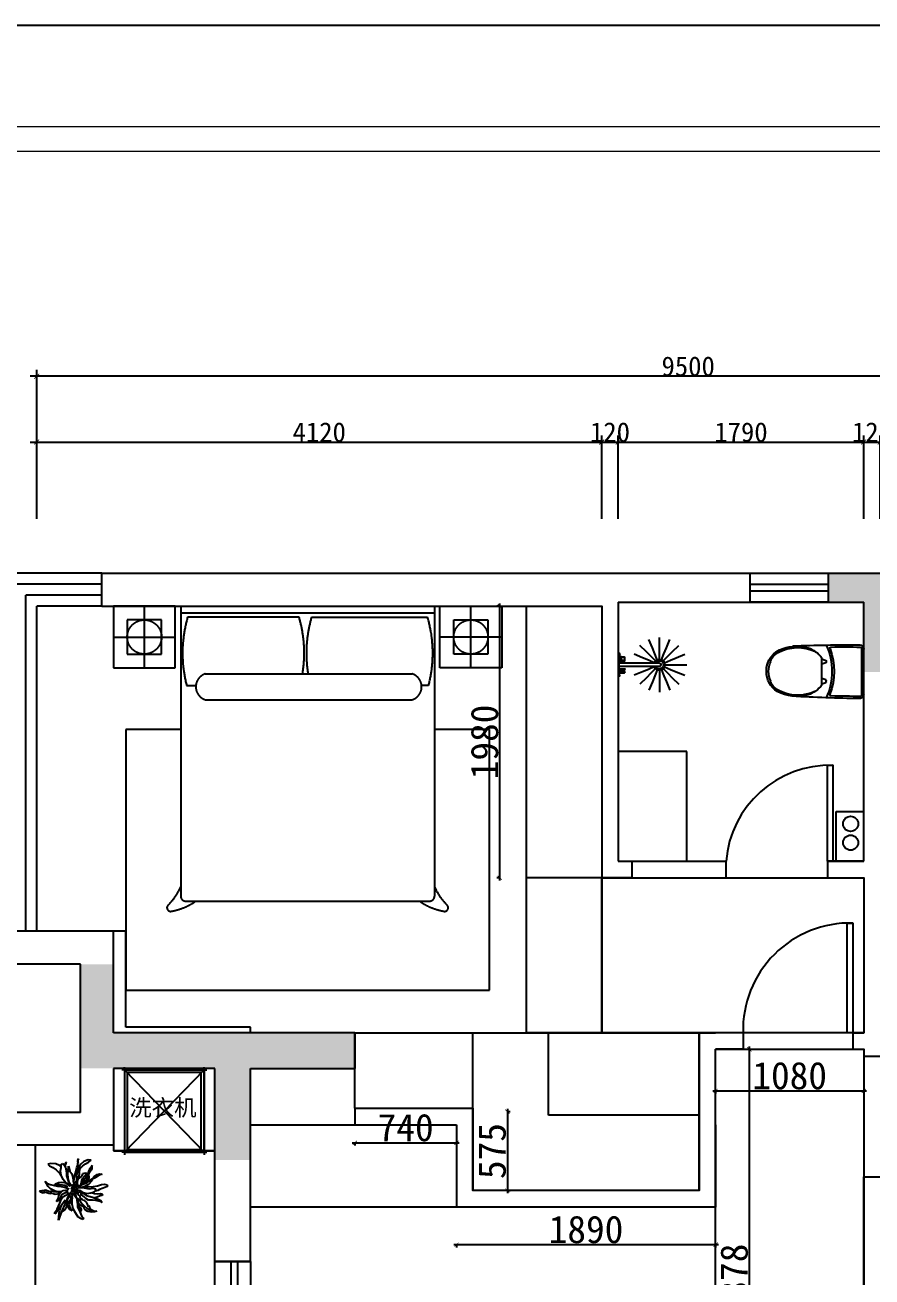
# Model space of a CAD drawing. Header units: inches. Extents: x 1174834 to 1369688, y -175882 to -108740.
# Drawn here: x 1215804 to 1221979, y -117865 to -108740 of the extents above; entities that cross this region are included whole.
import ezdxf

# ---------------------------------------------------------------- set-up
doc = ezdxf.new("R2010")
doc.units = ezdxf.units.IN
doc.header["$LTSCALE"] = 500
doc.header["$MEASUREMENT"] = 0
doc.linetypes.add('ACAD_ISO03W100', pattern=[30, 12, -18])
doc.linetypes.add('DASH', pattern=[0.35, 0.25, -0.1])
for name, color, linetype in [('0--家具', 2, 'Continuous'), ('0--家具细线', 14, 'Continuous'), ('0-原始窗户', 2, 'Continuous'), ('8', 8, 'Continuous'), ('A-01-原始墙体', 7, 'Continuous'), ('SH-尺寸标注', 32, 'Continuous'), ('WALL', 255, 'Continuous'), ('填充', 251, 'Continuous'), ('家具', 2, 'Continuous'), ('特细线', 251, 'Continuous')]:
    doc.layers.add(name, color=color, linetype=linetype)
doc.layers.add('填充线', color=143, linetype='Continuous', lineweight=9)
doc.dimstyles.new('D_20_2.35', dxfattribs={"dimtxt": 142.857143, "dimasz": 35.714286, "dimexe": 47.619048, "dimexo": 0, "dimgap": 0, "dimtad": 1, "dimdec": 0, "dimzin": 1, "dimdsep": 46, "dimtxsty": 'Standard', "dimblk": 'ARCHTICK', "dimcen": 0.09, "dimdle": 47.619048, "dimclrd": 252, "dimclre": 252, "dimclrt": 134, "dimadec": 0, "dimazin": 0, "dimtfac": 1, "dimtdec": 4, "dimtix": 1, "dimtmove": 2, "dimatfit": 3, "dimfxl": 1, "dimtolj": 1, "dimtzin": 0, "dimarcsym": 0})
doc.dimstyles.new('标注-大', dxfattribs={"dimtxt": 120, "dimasz": 60, "dimexe": 30, "dimexo": 30, "dimgap": 20, "dimtad": 1, "dimtxsty": 'Standard', "dimblk": 'ARCHTICK', "dimcen": 2.5, "dimdle": 20, "dimclrd": 8, "dimadec": 0, "dimazin": 0, "dimtfac": 1, "dimtmove": 2, "dimatfit": 3, "dimldrblk": 'OPEN90', "dimfxl": 1, "dimarcsym": 0})

# ---------------------------------------------------------------- blocks, each defined once
blk = doc.blocks.new('_ArchTick')
at = {"color": 0, "linetype": 'ByBlock', "const_width": 0.15}
blk.add_lwpolyline([(-0.5, -0.5), (0.5, 0.5)], dxfattribs=at)
blk = doc.blocks.new('*D417')
at = {"layer": 'Defpoints', "color": 0, "linetype": 'Continuous', "transparency": 16777216}
for p in [(1220008.7, -111779.5), (1215888.7, -112338.7), (1220008.7, -112338.7)]:
    blk.add_point(p, dxfattribs=at)
at = {"layer": 'SH-尺寸标注', "color": 252, "linetype": 'Continuous', "lineweight": -2, "transparency": 16777216}
for p, q in [((1215841, -111779.5), (1220056.3, -111779.5)), ((1215888.7, -112338.7), (1215888.7, -111731.9)), ((1220008.7, -112338.7), (1220008.7, -111731.9))]:
    blk.add_line(p, q, dxfattribs=at)
at = {"layer": 'SH-尺寸标注', "color": 252, "linetype": 'Continuous', "lineweight": -2, "transparency": 16777216, "xscale": 35.71428581050463, "yscale": 35.71428581050463, "zscale": 35.71428581050463, "rotation": 180}
blk.add_blockref('_ArchTick', (1215888.7, -111779.5), dxfattribs=at)
at = {"layer": 'SH-尺寸标注', "color": 252, "linetype": 'Continuous', "lineweight": -2, "transparency": 16777216, "xscale": 35.71428581050463, "yscale": 35.71428581050463, "zscale": 35.71428581050463}
blk.add_blockref('_ArchTick', (1220008.7, -111779.5), dxfattribs=at)
at = {"layer": 'SH-尺寸标注', "color": 134, "linetype": 'Continuous', "transparency": 16777216, "insert": (1217948.7, -111708.1), "char_height": 142.86, "attachment_point": 5}
blk.add_mtext('\\A1;4120', dxfattribs=at)
blk = doc.blocks.new('*D418')
at = {"layer": 'Defpoints', "color": 0, "linetype": 'Continuous', "transparency": 16777216}
for p in [(1220128.7, -111779.5), (1220008.7, -112338.7), (1220128.7, -112338.7)]:
    blk.add_point(p, dxfattribs=at)
at = {"layer": 'SH-尺寸标注', "color": 252, "linetype": 'Continuous', "lineweight": -2, "transparency": 16777216}
for p, q in [((1220008.7, -111779.5), (1219973, -111779.5)), ((1220008.7, -112338.7), (1220008.7, -111731.9)), ((1220008.7, -111779.5), (1220128.7, -111779.5)), ((1220128.7, -112338.7), (1220128.7, -111731.9)), ((1220128.7, -111779.5), (1220164.4, -111779.5))]:
    blk.add_line(p, q, dxfattribs=at)
at = {"layer": 'SH-尺寸标注', "color": 252, "linetype": 'Continuous', "lineweight": -2, "transparency": 16777216, "xscale": 35.71428581050463, "yscale": 35.71428581050463, "zscale": 35.71428581050463}
blk.add_blockref('_ArchTick', (1220008.7, -111779.5), dxfattribs=at)
at = {"layer": 'SH-尺寸标注', "color": 252, "linetype": 'Continuous', "lineweight": -2, "transparency": 16777216, "xscale": 35.71428581050463, "yscale": 35.71428581050463, "zscale": 35.71428581050463, "rotation": 180}
blk.add_blockref('_ArchTick', (1220128.7, -111779.5), dxfattribs=at)
at = {"layer": 'SH-尺寸标注', "color": 134, "linetype": 'Continuous', "transparency": 16777216, "insert": (1220068.7, -111708.1), "char_height": 142.86, "attachment_point": 5}
blk.add_mtext('\\A1;120', dxfattribs=at)
blk = doc.blocks.new('*D419')
at = {"layer": 'Defpoints', "color": 0, "linetype": 'Continuous', "transparency": 16777216}
for p in [(1221918.7, -111779.5), (1220128.7, -112338.7), (1221918.7, -112338.7)]:
    blk.add_point(p, dxfattribs=at)
at = {"layer": 'SH-尺寸标注', "color": 252, "linetype": 'Continuous', "lineweight": -2, "transparency": 16777216}
for p, q in [((1220081, -111779.5), (1221966.3, -111779.5)), ((1220128.7, -112338.7), (1220128.7, -111731.9)), ((1221918.7, -112338.7), (1221918.7, -111731.9))]:
    blk.add_line(p, q, dxfattribs=at)
at = {"layer": 'SH-尺寸标注', "color": 252, "linetype": 'Continuous', "lineweight": -2, "transparency": 16777216, "xscale": 35.71428581050463, "yscale": 35.71428581050463, "zscale": 35.71428581050463, "rotation": 180}
blk.add_blockref('_ArchTick', (1220128.7, -111779.5), dxfattribs=at)
at = {"layer": 'SH-尺寸标注', "color": 252, "linetype": 'Continuous', "lineweight": -2, "transparency": 16777216, "xscale": 35.71428581050463, "yscale": 35.71428581050463, "zscale": 35.71428581050463}
blk.add_blockref('_ArchTick', (1221918.7, -111779.5), dxfattribs=at)
at = {"layer": 'SH-尺寸标注', "color": 134, "linetype": 'Continuous', "transparency": 16777216, "insert": (1221023.7, -111708.1), "char_height": 142.86, "attachment_point": 5}
blk.add_mtext('\\A1;1790', dxfattribs=at)
blk = doc.blocks.new('*D420')
at = {"layer": 'Defpoints', "color": 0, "linetype": 'Continuous', "transparency": 16777216}
for p in [(1222038.7, -111779.5), (1221918.7, -112338.7), (1222038.7, -112338.7)]:
    blk.add_point(p, dxfattribs=at)
at = {"layer": 'SH-尺寸标注', "color": 252, "linetype": 'Continuous', "lineweight": -2, "transparency": 16777216}
for p, q in [((1221918.7, -111779.5), (1221883, -111779.5)), ((1221918.7, -112338.7), (1221918.7, -111731.9)), ((1221918.7, -111779.5), (1222038.7, -111779.5)), ((1222038.7, -112338.7), (1222038.7, -111731.9)), ((1222038.7, -111779.5), (1222074.4, -111779.5))]:
    blk.add_line(p, q, dxfattribs=at)
at = {"layer": 'SH-尺寸标注', "color": 252, "linetype": 'Continuous', "lineweight": -2, "transparency": 16777216, "xscale": 35.71428581050463, "yscale": 35.71428581050463, "zscale": 35.71428581050463}
blk.add_blockref('_ArchTick', (1221918.7, -111779.5), dxfattribs=at)
at = {"layer": 'SH-尺寸标注', "color": 252, "linetype": 'Continuous', "lineweight": -2, "transparency": 16777216, "xscale": 35.71428581050463, "yscale": 35.71428581050463, "zscale": 35.71428581050463, "rotation": 180}
blk.add_blockref('_ArchTick', (1222038.7, -111779.5), dxfattribs=at)
at = {"layer": 'SH-尺寸标注', "color": 134, "linetype": 'Continuous', "transparency": 16777216, "insert": (1221978.7, -111708.1), "char_height": 142.86, "attachment_point": 5}
blk.add_mtext('\\A1;120', dxfattribs=at)
blk = doc.blocks.new('*D423')
at = {"layer": 'Defpoints', "color": 0, "linetype": 'Continuous', "transparency": 16777216}
for p in [(1215888.7, -111299.4), (1215888.7, -112338.7), (1225388.7, -112338.7)]:
    blk.add_point(p, dxfattribs=at)
at = {"layer": 'SH-尺寸标注', "color": 252, "linetype": 'Continuous', "lineweight": -2, "transparency": 16777216}
for p, q in [((1225436.3, -111299.4), (1215841, -111299.4)), ((1215888.7, -112338.7), (1215888.7, -111251.8)), ((1225388.7, -112338.7), (1225388.7, -111251.8))]:
    blk.add_line(p, q, dxfattribs=at)
at = {"layer": 'SH-尺寸标注', "color": 252, "linetype": 'Continuous', "lineweight": -2, "transparency": 16777216, "xscale": 35.71428581050463, "yscale": 35.71428581050463, "zscale": 35.71428581050463, "rotation": 180}
blk.add_blockref('_ArchTick', (1215888.7, -111299.4), dxfattribs=at)
at = {"layer": 'SH-尺寸标注', "color": 252, "linetype": 'Continuous', "lineweight": -2, "transparency": 16777216, "xscale": 35.71428581050463, "yscale": 35.71428581050463, "zscale": 35.71428581050463}
blk.add_blockref('_ArchTick', (1225388.7, -111299.4), dxfattribs=at)
at = {"layer": 'SH-尺寸标注', "color": 134, "linetype": 'Continuous', "transparency": 16777216, "insert": (1220638.7, -111227.9), "char_height": 142.86, "attachment_point": 5}
blk.add_mtext('\\A1;9500', dxfattribs=at)
blk = doc.blocks.new('A$C7f7635a5')
at = {"color": 3, "linetype": 'DASH', "ltscale": 150}
for p, q in [((450, 2800), (0, 2800)), ((0, 2800), (0, 2350)), ((450, 2350), (450, 2800)), ((490, 2800), (490, 2116.6)), ((490, 2800), (2340, 2800)), ((490, 2750), (2340, 2750)), ((2340, 2800), (2340, 1895)), ((2380, 2350), (2380, 2800)), ((2380, 2800), (2830, 2800)), ((2830, 2800), (2830, 2350)), ((0, 2350), (450, 2350)), ((668.1, 2306.1), (2178.2, 2306.1)), ((2830, 2350), (2380, 2350)), ((490, 2116.6), (490, 752.8)), ((668.1, 2118.1), (2178.2, 2118.1)), ((1570.9, 2118.1), (2178.2, 2118.1)), ((2340, 1900), (2340, 752.8)), ((490, 752.8), (490, 685)), ((2340, 752.8), (2340, 685)), ((525, 650), (600.2, 650)), ((600.2, 650), (2229.8, 650)), ((2229.8, 650), (2305, 650))]:
    blk.add_line(p, q, dxfattribs=at)
at = {"color": 8, "linetype": 'DASH', "ltscale": 150}
for p, q in [((225, 2350), (225, 2800)), ((2605, 2350), (2605, 2800)), ((350, 2700), (100, 2700)), ((100, 2700), (100, 2450)), ((350, 2450), (350, 2700)), ((1353.2, 2719.3), (540, 2719.3)), ((1443.2, 2719.3), (2290, 2719.3)), ((2480, 2450), (2480, 2700)), ((2480, 2700), (2730, 2700)), ((2730, 2700), (2730, 2450)), ((0, 2575), (450, 2575)), ((2830, 2575), (2380, 2575)), ((100, 2450), (350, 2450)), ((2730, 2450), (2480, 2450)), ((533.1, 2220.9), (600.2, 2220.9)), ((2296.9, 2220.9), (2246.2, 2220.9)), ((490, 1900), (90, 1900)), ((90, 1900), (90, 0)), ((2740, 1900), (2340, 1900)), ((2740, 0), (2740, 1900)), ((90, 0), (2740, 0))]:
    blk.add_line(p, q, dxfattribs=at)
for centre in [(225, 2575), (2605, 2575)]:
    blk.add_circle(centre, 125, dxfattribs=at)
for centre, radius, start, end in [((1438.9, 2457.5), 936.2, 163.76135, 194.63851), ((454.3, 2457.5), 936.2, 350.69875, 16.23865), ((2342, 2457.5), 936.2, 163.76135, 189.30125), ((1391.1, 2457.5), 936.2, 345.36149, 16.23865), ((91.3, 932.7), 437.5, 314.42536, 335.71043), ((2738.7, 932.7), 437.5, 204.28957, 225.57464), ((341, 1021.2), 452.7, 280.12359, 304.92368), ((525, 685), 35, 180, 270), ((2489, 1021.2), 452.7, 235.07632, 259.87641), ((2305, 685), 35, 270, 0), ((415.9, 601.5), 26.4, 134.42536, 280.12359), ((2414.1, 601.5), 26.4, 259.87641, 45.57464)]:
    blk.add_arc(centre, radius, start, end, dxfattribs=at)
at = {"color": 3, "linetype": 'DASH', "ltscale": 150}
for centre, radius, start, end in [((698.6, 2212.1), 98.8, 107.95508, 252.04492), ((2147.7, 2212.1), 98.8, 287.95508, 72.04492), ((525, 685), 35, 180, 270), ((2305, 685), 35, 270, 0)]:
    blk.add_arc(centre, radius, start, end, dxfattribs=at)
blk = doc.blocks.new('thgfhjgfhjgjghj')
at = {"layer": '0-原始窗户', "color": 251}
for p, q in [((4099792.7, -874898.8), (4099792.7, -874558.6)), ((4100050.7, -874650.4), (4100050.7, -874659.2)), ((4100083.9, -874635.8), (4100053.9, -874645.9)), ((4100053.9, -874663.7), (4100083.9, -874673.8)), ((4100083.9, -874825.8), (4100083.9, -874626.3)), ((4100458.8, -874650.8), (4100455.5, -874654.8)), ((4100050.7, -874801.7), (4100050.7, -874792.9)), ((4100053.9, -874788.4), (4100083.9, -874778.3)), ((4100083.9, -874816.3), (4100053.9, -874806.2)), ((4100455.7, -874796.9), (4100459, -874800.9))]:
    blk.add_line(p, q, dxfattribs=at)
for centre, radius, start, end in [((4099802.7, -874558.6), 10, 90.69803, 180), ((4099915.9, -883853.9), 9305.9, 89.39477, 90.69803), ((4100471.8, -874726.4), 477.5, 159.84981, 200.23639), ((4100471.8, -874726.4), 462.5, 155.40748, 204.59252), ((4100014.1, -874558.5), 10, 339.84981, 89.39477), ((4100245.6, -874745.5), 200.8, 107.84268, 143.59715), ((4100258.4, -874854.5), 301.9, 61.55593, 115.25036), ((4100318.1, -874723), 158.2, 27.16676, 57.87186), ((4100055.4, -874650.4), 4.75, 108.5903, 180), ((4100055.4, -874659.2), 4.75, 180, 251.4097), ((4100318.1, -874723), 153.5, 358.89127, 26.41831), ((4100055.4, -874792.9), 4.75, 108.5903, 180), ((4100055.4, -874801.7), 4.75, 180, 251.4097), ((4100318.1, -874729), 158.2, 302.02608, 332.96628), ((4100318.1, -874729), 153.5, 333.72499, 1.10873), ((4100014.4, -874895), 10, 271.69802, 20.23639), ((4100245.6, -874706.6), 200.8, 216.40285, 252.15732), ((4100258.4, -874597.6), 301.9, 244.74964, 298.39252), ((4099802.7, -874898.8), 10, 180, 270.39297), ((4099738.9, -865603.1), 9305.9, 270.39297, 271.69802)]:
    blk.add_arc(centre, radius, start, end, dxfattribs=at)
at = {"layer": '家具', "color": 3}
blk.add_line((4099777.7, -874893.8), (4099777.7, -874563.6), dxfattribs=at)
for centre, radius, start, end in [((4099915.9, -883853.9), 9320.9, 87.6689, 90.66757), ((4099807.7, -874563.6), 30, 90.66757, 180), ((4100265.5, -874840.9), 298, 70.54056, 105.85973), ((4100318.1, -874723), 169.6, 358.99684, 74.03061), ((4100318.1, -874729), 169.6, 302.12814, 1.00316), ((4099807.7, -874893.8), 30, 180, 270.42402), ((4100265.5, -874611.1), 298, 254.14027, 298.63809), ((4099738.9, -865603.1), 9320.9, 270.42402, 273.44244)]:
    blk.add_arc(centre, radius, start, end, dxfattribs=at)
blk = doc.blocks.new('A$C4CD82E51')
at = {"color": 250, "linetype": 'ACAD_ISO03W100'}
for p, q in [((237, 215.3), (280.5, 233.3)), ((280.5, 233.3), (323.4, 251.1)), ((171.7, 171.7), (138.4, 138.4))]:
    blk.add_line(p, q, dxfattribs=at)
at = {"layer": '0--家具', "color": 144}
for p, q in [((200, 212), (492.9, 212)), ((200, 188), (492.9, 188)), ((454.7, 257.9), (454.6, 256.1)), ((454.6, 251.9), (454.6, 233.5)), ((478.8, 259.7), (454.7, 257.9)), ((487.2, 256.2), (492.9, 256.2)), ((487.2, 231.7), (492.9, 231.7)), ((454.6, 148.1), (454.6, 166.6)), ((454.7, 142.2), (454.6, 143.9)), ((478.8, 140.3), (454.7, 142.2)), ((487.2, 168.4), (492.9, 168.4)), ((487.2, 143.9), (492.9, 143.9))]:
    blk.add_line(p, q, dxfattribs=at)
blk.add_lwpolyline([(500, 120.5), (495, 120.5, -2.688214), (492.9, 125.5), (492.9, 274.5, -2.688214), (495, 279.5), (500, 279.5)], format="xyb", close=True, dxfattribs=at)
for points in [[(479.7, 260.8), (487.2, 261.4), (487.2, 226.4), (452.2, 229.4), (452.2, 233.3)], [(452.2, 252.2), (452.2, 255.9)], [(479.7, 139.3), (487.2, 138.6), (487.2, 173.6), (452.2, 170.6), (452.2, 166.7)], [(452.2, 147.9), (452.2, 144.1)]]:
    blk.add_lwpolyline(points, dxfattribs=at)
for points in [[(479.7, 260.8, -0.246515), (473.4, 257.5), (452.2, 255.9)], [(452.2, 252.2), (473.4, 250.1, -1), (473.4, 234.9), (452.2, 233.3)], [(452.2, 147.9), (473.4, 150, 1), (473.4, 165.2), (452.2, 166.7)], [(479.7, 139.3, 0.246515), (473.4, 142.5), (452.2, 144.1)]]:
    blk.add_lwpolyline(points, format="xyb", dxfattribs=at)
for radius, start, end in [(40, 17.4576, 342.5424), (30, 23.57818, 336.42182), (12, 90, 270)]:
    blk.add_arc((200, 200), radius, start, end, dxfattribs=at)
at = {"layer": '0--家具细线', "color": 250, "linetype": 'ACAD_ISO03W100'}
for p, q in [((148.9, 323.4), (123.5, 384.8)), ((200, 333.5), (200, 400)), ((251.1, 323.4), (276.6, 384.8)), ((76.7, 251.1), (15.2, 276.6)), ((105.6, 294.4), (58.6, 341.5)), ((138.4, 261.6), (105.6, 294.4)), ((166.7, 280.5), (148.9, 323.4)), ((184.7, 237), (166.7, 280.5)), ((200, 287.1), (200, 333.5)), ((200, 240), (200, 287.1)), ((215.3, 237), (233.3, 280.5)), ((233.3, 280.5), (251.1, 323.4)), ((261.6, 261.6), (294.4, 294.4)), ((294.4, 294.4), (341.5, 341.5)), ((323.4, 251.1), (384.8, 276.6)), ((66.5, 200), (0, 200)), ((112.9, 200), (66.5, 200)), ((119.6, 233.3), (76.7, 251.1)), ((160, 200), (112.9, 200)), ((163.1, 215.3), (119.6, 233.3)), ((163.1, 184.7), (119.6, 166.7)), ((171.7, 228.3), (138.4, 261.6)), ((228.3, 228.3), (261.6, 261.6)), ((237, 184.7), (280.5, 166.7)), ((76.7, 148.9), (15.2, 123.5)), ((105.6, 105.6), (58.6, 58.6)), ((119.6, 166.7), (76.7, 148.9)), ((138.4, 138.4), (105.6, 105.6)), ((166.7, 119.6), (148.9, 76.7)), ((184.7, 163.1), (166.7, 119.6)), ((200, 160), (200, 112.9)), ((200, 112.9), (200, 66.5)), ((215.3, 163.1), (233.3, 119.6)), ((228.3, 171.7), (261.6, 138.4)), ((233.3, 119.6), (251.1, 76.7)), ((261.6, 138.4), (294.4, 105.6)), ((280.5, 166.7), (323.4, 148.9)), ((294.4, 105.6), (341.5, 58.6)), ((323.4, 148.9), (384.8, 123.5)), ((148.9, 76.7), (123.5, 15.2)), ((200, 66.5), (200, 0)), ((251.1, 76.7), (276.6, 15.2))]:
    blk.add_line(p, q, dxfattribs=at)
blk = doc.blocks.new('t ryrtyrtyyy')
for p, q in [((4178065.5, -873288.8), (4178065.5, -872708.8)), ((4178065.5, -872708.8), (4178665.2, -872708.8)), ((4178665.2, -873288.8), (4178665.2, -872708.8)), ((4178065.5, -873288.8), (4178665.2, -873288.8))]:
    blk.add_line(p, q)
at = {"layer": '0-原始窗户', "color": 251, "ltscale": 10}
for p, q in [((4178065.5, -873288.8), (4178665.2, -872707.5)), ((4178665.2, -873288.8), (4178065.5, -872708.8))]:
    blk.add_line(p, q, dxfattribs=at)
blk.add_lwpolyline([(4178645.2, -873268.8), (4178645.2, -872728.8), (4178085.5, -872728.8), (4178085.5, -873268.8)], close=True, dxfattribs=at)
at = {"layer": '家具'}
for p, q in [((4178065.5, -872708.8), (4178065.5, -872688.8)), ((4178665.2, -872708.8), (4178665.2, -872688.8)), ((4178065.5, -872708.8), (4178045.5, -872708.8)), ((4178665.2, -872708.8), (4178685.2, -872708.8)), ((4178065.5, -873288.8), (4178045.5, -873288.8)), ((4178065.5, -873288.8), (4178065.5, -873308.8)), ((4178665.2, -873288.8), (4178665.2, -873308.8)), ((4178665.2, -873288.8), (4178685.2, -873288.8))]:
    blk.add_line(p, q, dxfattribs=at)
blk.add_lwpolyline([(4178665.2, -873288.8), (4178665.2, -872708.8), (4178065.5, -872708.8), (4178065.5, -873288.8)], close=True, dxfattribs=at)
at = {"color": 3, "insert": (4178281.2, -872763.1), "char_height": 120, "width": 662, "attachment_point": 3, "rotation": 90}
blk.add_mtext('{\\fSimHei|b0|i0|c134|p49;洗衣机}', dxfattribs=at)
blk = doc.blocks.new('A$C479659CB')
at = {"color": 147, "linetype": 'ByBlock'}
for p, q in [((108.3, 439.4), (110.4, 458.1)), ((110.4, 458.1), (115.6, 444.6)), ((184.4, 475.8), (189.6, 495.6)), ((186.5, 452.9), (184.4, 475.8)), ((189.6, 495.6), (197.9, 497.7)), ((197.9, 497.7), (204.2, 489.3)), ((204.2, 489.3), (213.6, 466.4)), ((213.6, 466.4), (221.9, 439.4)), ((254.2, 456), (261.5, 463.3)), ((261.5, 463.3), (266.7, 459.2)), ((266.7, 459.2), (269.8, 443.5)), ((303.2, 448.7), (318.8, 459.2)), ((318.8, 459.2), (311.5, 442.5)), ((9.4, 377.9), (6.3, 357.1)), ((24, 358.2), (9.4, 377.9)), ((59.4, 386.3), (49, 385.2)), ((49, 385.2), (59.4, 376.9)), ((71.9, 385.2), (59.4, 386.3)), ((59.4, 376.9), (74, 366.5)), ((82.3, 380), (71.9, 385.2)), ((74, 366.5), (89.6, 359.2)), ((92.7, 371.7), (82.3, 380)), ((102.1, 364.4), (92.7, 371.7)), ((112.5, 421.7), (108.3, 439.4)), ((129.2, 400.9), (112.5, 421.7)), ((115.6, 444.6), (127.1, 421.7)), ((127.1, 421.7), (141.7, 397.7)), ((158.4, 385.2), (129.2, 400.9)), ((145.9, 388.4), (162.5, 360.2)), ((184.4, 360.2), (158.4, 385.2)), ((195.9, 423.8), (186.5, 452.9)), ((202.1, 391.5), (195.9, 423.8)), ((204.2, 359.2), (202.1, 391.5)), ((212.5, 392.5), (217.7, 409.2)), ((215.7, 377.9), (212.5, 392.5)), ((218.8, 362.3), (215.7, 377.9)), ((217.7, 409.2), (231.3, 409.2)), ((221.9, 439.4), (230.2, 425.8)), ((230.2, 425.8), (235.5, 406.1)), ((231.3, 409.2), (243.8, 392.5)), ((243.8, 392.5), (249, 375.9)), ((248, 388.4), (252.1, 401.9)), ((249, 375.9), (255.2, 346.7)), ((252.1, 442.5), (254.2, 456)), ((255.2, 425.8), (252.1, 442.5)), ((252.1, 401.9), (255.2, 425.8)), ((269.8, 443.5), (278.2, 422.7)), ((271.9, 361.3), (278.2, 387.3)), ((278.2, 422.7), (284.4, 402.9)), ((278.2, 387.3), (286.5, 407.1)), ((286.5, 407.1), (293.8, 429)), ((293.8, 429), (303.2, 448.7)), ((301.1, 388.4), (300, 359.2)), ((302.1, 412.3), (301.1, 388.4)), ((311.5, 442.5), (302.1, 412.3)), ((338.6, 360.2), (354.2, 365.5)), ((354.2, 365.5), (369.8, 379)), ((369.8, 379), (378.2, 396.7)), ((371.9, 364.4), (382.3, 380)), ((378.2, 396.7), (380.3, 418.6)), ((380.3, 418.6), (385.5, 398.8)), ((382.3, 380), (386.5, 398.8)), ((388.6, 382.1), (383.4, 354)), ((385.5, 398.8), (388.6, 382.1)), ((16.7, 283.2), (0, 285.3)), ((0, 285.3), (11.5, 279)), ((6.3, 357.1), (18.8, 323.8)), ((11.5, 279), (17.7, 277)), ((43.8, 281.1), (16.7, 283.2)), ((17.7, 277), (33.3, 282.2)), ((18.8, 323.8), (37.5, 301.9)), ((35.4, 336.3), (24, 358.2)), ((51, 316.5), (35.4, 336.3)), ((37.5, 301.9), (53.1, 293.6)), ((40.6, 285.3), (58.3, 281.1)), ((62.5, 272.8), (43.8, 281.1)), ((70.8, 297.8), (51, 316.5)), ((53.1, 293.6), (77.1, 290.5)), ((58.3, 281.1), (81.3, 270.7)), ((87.5, 293.6), (70.8, 297.8)), ((77.1, 290.5), (90.6, 279)), ((112.5, 292.6), (87.5, 293.6)), ((89.6, 359.2), (108.3, 354)), ((90.6, 279), (115.6, 271.7)), ((114.6, 361.3), (102.1, 364.4)), ((135.4, 340.5), (102.1, 350.9)), ((105.2, 345.7), (103.1, 334.2)), ((103.1, 334.2), (108.3, 315.5)), ((109.4, 343.6), (105.2, 345.7)), ((108.3, 354), (130.2, 351.9)), ((108.3, 315.5), (122.9, 309.2)), ((128.1, 328), (109.4, 343.6)), ((146.9, 282.2), (112.5, 292.6)), ((132.3, 364.4), (114.6, 361.3)), ((122.9, 309.2), (129.2, 305.1)), ((139.6, 317.6), (128.1, 328)), ((129.2, 305.1), (135.4, 295.7)), ((130.2, 351.9), (153.1, 344.6)), ((155.2, 360.2), (132.3, 364.4)), ((153.1, 324.8), (135.4, 340.5)), ((135.4, 295.7), (147.9, 280.1)), ((155.2, 310.3), (139.6, 317.6)), ((176.1, 272.8), (146.9, 282.2)), ((147.9, 280.1), (163.6, 274.9)), ((153.1, 344.6), (163.6, 330.1)), ((167.7, 313.4), (153.1, 324.8)), ((167.7, 344.6), (155.2, 360.2)), ((168.8, 308.2), (155.2, 310.3)), ((162.5, 360.2), (180.2, 339.4)), ((163.6, 330.1), (171.9, 308.2)), ((163.6, 274.9), (182.3, 274.9)), ((175, 330.1), (167.7, 344.6)), ((191.7, 301.9), (168.8, 308.2)), ((175, 309.2), (175, 330.1)), ((180.2, 339.4), (189.6, 312.4)), ((182.3, 274.9), (196.9, 280.1)), ((200, 325.9), (184.4, 360.2)), ((189.6, 312.4), (200, 285.3)), ((200, 285.3), (191.7, 301.9)), ((196.9, 280.1), (205.2, 279)), ((200, 329), (204.2, 359.2)), ((207.3, 295.7), (200, 325.9)), ((209.4, 312.4), (212.5, 338.4)), ((209.4, 288.4), (209.4, 312.4)), ((219.8, 271.7), (209.4, 288.4)), ((212.5, 338.4), (218.8, 362.3)), ((227.1, 277), (225, 262.4)), ((233.4, 301.9), (227.1, 277)), ((230.2, 268.6), (245.9, 277)), ((246.9, 322.8), (233.4, 301.9)), ((235.5, 286.3), (241.7, 304)), ((242.7, 295.7), (239.6, 285.3)), ((239.6, 285.3), (251.1, 278)), ((241.7, 304), (252.1, 321.7)), ((248, 301.9), (242.7, 295.7)), ((245.9, 277), (256.3, 275.9)), ((255.2, 346.7), (246.9, 322.8)), ((261.5, 308.2), (248, 301.9)), ((256.3, 275.9), (248, 265.5)), ((251.1, 278), (261.5, 282.2)), ((252.1, 321.7), (267.7, 341.5)), ((277.1, 325.9), (261.5, 308.2)), ((261.5, 282.2), (266.7, 295.7)), ((266.7, 295.7), (301.1, 297.8)), ((267.7, 341.5), (271.9, 361.3)), ((288.6, 338.4), (277.1, 325.9)), ((283.4, 305.1), (298, 315.5)), ((301.1, 297.8), (283.4, 305.1)), ((286.5, 274.9), (304.2, 294.7)), ((300, 359.2), (288.6, 338.4)), ((292.8, 274.9), (310.5, 281.1)), ((298, 315.5), (301.1, 323.8)), ((301.1, 323.8), (315.7, 341.5)), ((303.2, 272.8), (333.4, 278)), ((304.2, 294.7), (326.1, 310.3)), ((310.5, 281.1), (329.2, 283.2)), ((325, 288.4), (314.6, 281.1)), ((315.7, 341.5), (330.3, 348.8)), ((340.7, 301.9), (325, 288.4)), ((326.1, 310.3), (342.8, 328)), ((329.2, 283.2), (342.8, 288.4)), ((330.3, 348.8), (349, 356.1)), ((333.4, 278), (350.1, 279)), ((349, 356.1), (338.6, 360.2)), ((345.9, 316.5), (340.7, 301.9)), ((342.8, 328), (360.5, 347.8)), ((342.8, 288.4), (353.2, 297.8)), ((349, 325.9), (345.9, 316.5)), ((357.3, 328), (349, 325.9)), ((350.1, 279), (389.6, 296.7)), ((353.2, 297.8), (365.7, 304)), ((370.9, 335.3), (357.3, 328)), ((360.5, 347.8), (371.9, 364.4)), ((365.7, 304), (376.1, 304)), ((383.4, 354), (370.9, 335.3)), ((376.1, 304), (383.4, 300.9)), ((383.4, 300.9), (390.7, 296.7)), ((389.6, 296.7), (415.7, 307.1)), ((424, 283.2), (392.8, 263.4)), ((415.7, 307.1), (430.3, 318.6)), ((437.6, 304), (424, 283.2)), ((430.3, 318.6), (437.6, 321.7)), ((437.6, 321.7), (440.7, 316.5)), ((440.7, 316.5), (437.6, 304)), ((22.9, 198.9), (29.2, 191.6)), ((45.8, 190.5), (22.9, 198.9)), ((29.2, 191.6), (46.9, 180.1)), ((41.7, 178), (59.4, 189.5)), ((51, 188.5), (45.8, 190.5)), ((53.1, 213.4), (89.6, 222.8)), ((86.5, 210.3), (53.1, 213.4)), ((59.4, 189.5), (99, 196.8)), ((103.1, 263.4), (62.5, 272.8)), ((108.3, 208.2), (86.5, 210.3)), ((89.6, 222.8), (109.4, 236.3)), ((99, 196.8), (124, 198.9)), ((130.2, 256.1), (103.1, 263.4)), ((107.3, 265.5), (128.1, 271.7)), ((140.6, 209.3), (108.3, 208.2)), ((109.4, 236.3), (136.5, 243.6)), ((124, 198.9), (159.4, 209.3)), ((128.1, 271.7), (162.5, 269.7)), ((163.6, 252), (130.2, 256.1)), ((136.5, 243.6), (160.4, 246.8)), ((171.9, 218.6), (140.6, 209.3)), ((175, 192.6), (151.1, 172.8)), ((159.4, 209.3), (196.9, 234.3)), ((160.4, 246.8), (182.3, 252)), ((162.5, 269.7), (177.1, 259.3)), ((187.5, 254), (163.6, 252)), ((168.8, 162.4), (170.9, 183.2)), ((170.9, 183.2), (177.1, 203)), ((196.9, 234.3), (171.9, 218.6)), ((197.9, 224.9), (175, 192.6)), ((185.4, 264.5), (176.1, 272.8)), ((177.1, 203), (197.9, 224.9)), ((195.9, 248.8), (183.4, 243.6)), ((184.4, 268.6), (192.7, 269.7)), ((188.6, 261.3), (184.4, 268.6)), ((208.4, 248.8), (187.5, 254)), ((195.9, 261.3), (188.6, 261.3)), ((192.7, 187.4), (188.6, 149.9)), ((189.6, 246.8), (202.1, 239.5)), ((192.7, 269.7), (204.2, 270.7)), ((205.2, 207.2), (192.7, 187.4)), ((209.4, 252), (195.9, 261.3)), ((211.5, 245.7), (195.9, 248.8)), ((200, 158.3), (205.2, 183.2)), ((202.1, 239.5), (219.8, 233.2)), ((204.2, 270.7), (211.5, 264.5)), ((205.2, 183.2), (212.5, 206.2)), ((211.5, 264.5), (216.7, 256.1)), ((229.2, 245.7), (211.5, 245.7)), ((212.5, 206.2), (218.8, 216.6)), ((215.7, 252), (221.9, 259.3)), ((216.7, 256.1), (215.7, 252)), ((219.8, 233.2), (232.3, 238.4)), ((221.9, 259.3), (230.2, 268.6)), ((225, 254), (254.2, 262.4)), ((236.5, 257.2), (225, 254)), ((227.1, 191.6), (227.1, 209.3)), ((229.2, 174.9), (227.1, 191.6)), ((240.7, 246.8), (229.2, 245.7)), ((232.3, 238.4), (240.7, 246.8)), ((248, 265.5), (236.5, 257.2)), ((239.6, 234.3), (260.5, 219.7)), ((240.7, 246.8), (240.7, 246.8)), ((241.7, 249.9), (265.7, 256.1)), ((254.2, 204.1), (241.7, 209.3)), ((241.7, 209.3), (245.9, 195.7)), ((245.9, 195.7), (251.1, 182.2)), ((253.2, 243.6), (250, 239.5)), ((250, 239.5), (263.6, 234.3)), ((259.4, 206.2), (252.1, 217.6)), ((252.1, 217.6), (254.2, 204.1)), ((254.2, 262.4), (280.2, 268.6)), ((285.5, 237.4), (255.2, 243.6)), ((263.6, 192.6), (259.4, 206.2)), ((260.5, 219.7), (289.6, 202)), ((263.6, 234.3), (286.5, 240.5)), ((276.1, 170.8), (263.6, 192.6)), ((265.7, 256.1), (284.4, 269.7)), ((273, 230.1), (265.7, 222.8)), ((265.7, 222.8), (277.1, 214.5)), ((291.7, 231.1), (273, 230.1)), ((277.1, 214.5), (300, 200.9)), ((284.4, 269.7), (303.2, 272.8)), ((302.1, 239.5), (285.5, 237.4)), ((286.5, 240.5), (303.2, 235.3)), ((289.6, 202), (335.5, 184.3)), ((308.4, 217.6), (291.7, 231.1)), ((300, 200.9), (323, 200.9)), ((301.1, 188.5), (395.9, 120.8)), ((330.3, 239.5), (302.1, 239.5)), ((303.2, 235.3), (321.9, 225.9)), ((331.3, 208.2), (308.4, 217.6)), ((321.9, 225.9), (333.4, 218.6)), ((323, 200.9), (345.9, 198.9)), ((364.6, 246.8), (330.3, 239.5)), ((355.3, 209.3), (331.3, 208.2)), ((333.4, 218.6), (351.1, 221.8)), ((335.5, 184.3), (374, 166.6)), ((345.9, 198.9), (370.9, 185.3)), ((351.1, 221.8), (365.7, 230.1)), ((367.8, 219.7), (355.3, 209.3)), ((392.8, 263.4), (364.6, 246.8)), ((365.7, 230.1), (379.2, 240.5)), ((379.2, 240.5), (367.8, 219.7)), ((370.9, 185.3), (382.3, 165.5)), ((32.3, 165.5), (41.7, 178)), ((41.7, 159.3), (32.3, 165.5)), ((35.4, 119.7), (32.3, 84.3)), ((46.9, 146.8), (35.4, 119.7)), ((61.5, 159.3), (41.7, 159.3)), ((58.3, 157.2), (46.9, 146.8)), ((50, 73.9), (62.5, 98.9)), ((87.5, 155.1), (61.5, 159.3)), ((62.5, 98.9), (80.2, 122.9)), ((80.2, 122.9), (105.2, 149.9)), ((118.8, 158.3), (87.5, 155.1)), ((105.2, 149.9), (117.7, 157.2)), ((151.1, 172.8), (118.8, 158.3)), ((172.9, 140.6), (168.8, 162.4)), ((181.3, 118.7), (172.9, 140.6)), ((188.6, 112.4), (181.3, 118.7)), ((187.5, 79.1), (191.7, 101)), ((188.6, 149.9), (188.6, 112.4)), ((191.7, 101), (197.9, 133.3)), ((197.9, 133.3), (200, 158.3)), ((231.3, 105.2), (218.8, 81.2)), ((240.7, 161.4), (229.2, 174.9)), ((239.6, 128.1), (231.3, 105.2)), ((233.4, 95.8), (237.5, 111.4)), ((234.4, 84.3), (233.4, 95.8)), ((236.5, 162.4), (239.6, 153.1)), ((237.5, 111.4), (239.6, 126)), ((239.6, 153.1), (239.6, 128.1)), ((250, 151), (240.7, 161.4)), ((241.7, 149.9), (257.3, 133.3)), ((252.1, 95.8), (246.9, 88.5)), ((265.7, 142.6), (250, 151)), ((251.1, 182.2), (259.4, 167.6)), ((259.4, 114.5), (252.1, 95.8)), ((257.3, 133.3), (259.4, 114.5)), ((259.4, 167.6), (275, 157.2)), ((283.4, 138.5), (265.7, 142.6)), ((275, 157.2), (291.7, 148.9)), ((290.7, 162.4), (276.1, 170.8)), ((299, 131.2), (283.4, 138.5)), ((321.9, 149.9), (290.7, 162.4)), ((291.7, 148.9), (303.2, 142.6)), ((310.5, 126), (299, 131.2)), ((303.2, 142.6), (310.5, 126)), ((365.7, 129.1), (321.9, 149.9)), ((352.1, 156.2), (332.3, 167.6)), ((374, 149.9), (352.1, 156.2)), ((389.6, 113.5), (365.7, 129.1)), ((374, 166.6), (416.7, 148.9)), ((394.8, 143.7), (374, 149.9)), ((400.1, 112.4), (389.6, 113.5)), ((425.1, 142.6), (394.8, 143.7)), ((395.9, 120.8), (400.1, 112.4)), ((416.7, 148.9), (445.9, 139.5)), ((445.9, 139.5), (425.1, 142.6)), ((32.3, 84.3), (38.5, 61.4)), ((38.5, 61.4), (50, 73.9)), ((201.1, 64.6), (162.5, 42.7)), ((162.5, 42.7), (178.2, 59.3)), ((178.2, 59.3), (187.5, 79.1)), ((218.8, 81.2), (201.1, 64.6)), ((226.1, 45.8), (232.3, 63.5)), ((229.2, 31.2), (226.1, 45.8)), ((231.3, 17.7), (229.2, 31.2)), ((233.4, 0), (231.3, 17.7)), ((232.3, 63.5), (238.6, 76)), ((242.7, 9.4), (233.4, 0)), ((238.6, 76), (234.4, 84.3)), ((249, 61.4), (242.7, 40.6)), ((242.7, 40.6), (249, 28.1)), ((249, 28.1), (242.7, 9.4)), ((246.9, 88.5), (254.2, 76)), ((254.2, 76), (249, 61.4))]:
    blk.add_line(p, q, dxfattribs=at)
blk = doc.blocks.new('JNNJ')
at = {"layer": 'WALL', "color": 8, "ltscale": 0.5}
blk.add_line((308185.2, -80913.8), (283797.2, -80913.8), dxfattribs=at)
at = {"layer": '填充线'}
for p, q in [((284431.2, -81587.5), (307455.8, -81587.5)), ((307292.6, -81750.7), (284594.3, -81750.7))]:
    blk.add_line(p, q, dxfattribs=at)
blk = doc.blocks.new('HHYT')
blk.add_blockref('JNNJ', (99286.6, -17245.8))
blk = doc.blocks.new('*D434')
at = {"color": 0, "lineweight": -2, "ltscale": 5, "transparency": 16777216}
for p, q in [((1219267.6, -112975.5), (1219244.6, -112975.5)), ((1219267.6, -114955.5), (1219244.6, -114955.5))]:
    blk.add_line(p, q, dxfattribs=at)
at = {"color": 8, "lineweight": -2, "ltscale": 5, "transparency": 16777216}
blk.add_line((1219264.6, -114975.5), (1219264.6, -112955.5), dxfattribs=at)
at = {"layer": 'Defpoints', "color": 0, "ltscale": 5, "transparency": 16777216}
for p in [(1219264.6, -112975.5), (1219458.7, -112975.5), (1219458.7, -114955.5)]:
    blk.add_point(p, dxfattribs=at)
at = {"color": 8, "lineweight": -2, "ltscale": 5, "transparency": 16777216, "xscale": 30, "yscale": 30, "zscale": 30}
for p, rotation in [((1219264.6, -112975.5), 90), ((1219264.6, -114955.5), 270)]:
    blk.add_blockref('_ArchTick', p, dxfattribs=dict(at, rotation=rotation))
at = {"color": 0, "ltscale": 5, "transparency": 16777216, "insert": (1219154.6, -113965.5), "char_height": 200, "attachment_point": 5, "rotation": 90}
blk.add_mtext('1980', dxfattribs=at)
blk = doc.blocks.new('*D437')
at = {"color": 0, "lineweight": -2, "ltscale": 5, "transparency": 16777216}
for p, q in [((1221081.6, -116205.5), (1221104.6, -116205.5)), ((1221081.6, -119583.1), (1221104.6, -119583.1))]:
    blk.add_line(p, q, dxfattribs=at)
at = {"color": 8, "lineweight": -2, "ltscale": 5, "transparency": 16777216}
blk.add_line((1221084.6, -119603.1), (1221084.6, -116185.5), dxfattribs=at)
at = {"layer": 'Defpoints', "color": 0, "ltscale": 5, "transparency": 16777216}
for p in [(1220838.7, -116205.5), (1221084.6, -116205.5), (1220838.7, -119583.1)]:
    blk.add_point(p, dxfattribs=at)
at = {"color": 8, "lineweight": -2, "ltscale": 5, "transparency": 16777216, "xscale": 30, "yscale": 30, "zscale": 30}
for p, rotation in [((1221084.6, -116205.5), 90), ((1221084.6, -119583.1), 270)]:
    blk.add_blockref('_ArchTick', p, dxfattribs=dict(at, rotation=rotation))
at = {"color": 0, "ltscale": 5, "transparency": 16777216, "insert": (1220974.6, -117894.3), "char_height": 200, "attachment_point": 5, "rotation": 90}
blk.add_mtext('3378', dxfattribs=at)
blk = doc.blocks.new('*D438')
at = {"color": 8, "lineweight": -2, "ltscale": 5, "transparency": 16777216}
blk.add_line((1220818.7, -116509), (1221938.7, -116509), dxfattribs=at)
at = {"color": 0, "lineweight": -2, "ltscale": 5, "transparency": 16777216}
for p, q in [((1220838.7, -116506), (1220838.7, -116529)), ((1221918.7, -116506), (1221918.7, -116529))]:
    blk.add_line(p, q, dxfattribs=at)
at = {"layer": 'Defpoints', "color": 0, "ltscale": 5, "transparency": 16777216}
for p in [(1220838.7, -116205.5), (1221918.7, -116205.5), (1221918.7, -116509)]:
    blk.add_point(p, dxfattribs=at)
at = {"color": 8, "lineweight": -2, "ltscale": 5, "transparency": 16777216, "xscale": 30, "yscale": 30, "zscale": 30, "rotation": 180}
blk.add_blockref('_ArchTick', (1220838.7, -116509), dxfattribs=at)
at = {"color": 8, "lineweight": -2, "ltscale": 5, "transparency": 16777216, "xscale": 30, "yscale": 30, "zscale": 30}
blk.add_blockref('_ArchTick', (1221918.7, -116509), dxfattribs=at)
at = {"color": 0, "ltscale": 5, "transparency": 16777216, "insert": (1221378.7, -116399), "char_height": 200, "attachment_point": 5}
blk.add_mtext('1080', dxfattribs=at)
blk = doc.blocks.new('*D439')
at = {"color": 8, "lineweight": -2, "ltscale": 5, "transparency": 16777216}
blk.add_line((1218188.7, -116887.4), (1218969.1, -116887.4), dxfattribs=at)
at = {"color": 0, "lineweight": -2, "ltscale": 5, "transparency": 16777216}
for p, q in [((1218208.7, -116884.4), (1218208.7, -116907.4)), ((1218949.1, -116884.4), (1218949.1, -116907.4))]:
    blk.add_line(p, q, dxfattribs=at)
at = {"layer": 'Defpoints', "color": 0, "ltscale": 5, "transparency": 16777216}
for p in [(1218208.7, -116755.5), (1218949.1, -116755.5), (1218949.1, -116887.4)]:
    blk.add_point(p, dxfattribs=at)
at = {"color": 8, "lineweight": -2, "ltscale": 5, "transparency": 16777216, "xscale": 30, "yscale": 30, "zscale": 30, "rotation": 180}
blk.add_blockref('_ArchTick', (1218208.7, -116887.4), dxfattribs=at)
at = {"color": 8, "lineweight": -2, "ltscale": 5, "transparency": 16777216, "xscale": 30, "yscale": 30, "zscale": 30}
blk.add_blockref('_ArchTick', (1218949.1, -116887.4), dxfattribs=at)
at = {"color": 0, "ltscale": 5, "transparency": 16777216, "insert": (1218578.9, -116777.4), "char_height": 200, "attachment_point": 5}
blk.add_mtext('740', dxfattribs=at)
blk = doc.blocks.new('*D440')
at = {"color": 0, "lineweight": -2, "ltscale": 5, "transparency": 16777216}
for p, q in [((1219317.2, -116660.5), (1219340.2, -116660.5)), ((1219317.2, -117235.5), (1219340.2, -117235.5))]:
    blk.add_line(p, q, dxfattribs=at)
at = {"color": 8, "lineweight": -2, "ltscale": 5, "transparency": 16777216}
blk.add_line((1219320.2, -116640.5), (1219320.2, -117255.5), dxfattribs=at)
at = {"layer": 'Defpoints', "color": 0, "ltscale": 5, "transparency": 16777216}
for p in [(1219069.1, -116660.5), (1219069.1, -117235.5), (1219320.2, -117235.5)]:
    blk.add_point(p, dxfattribs=at)
at = {"color": 8, "lineweight": -2, "ltscale": 5, "transparency": 16777216, "xscale": 30, "yscale": 30, "zscale": 30}
for p, rotation in [((1219320.2, -116660.5), 90), ((1219320.2, -117235.5), 270)]:
    blk.add_blockref('_ArchTick', p, dxfattribs=dict(at, rotation=rotation))
at = {"color": 0, "ltscale": 5, "transparency": 16777216, "insert": (1219210.2, -116948), "char_height": 200, "attachment_point": 5, "rotation": 90}
blk.add_mtext('575', dxfattribs=at)
blk = doc.blocks.new('*D441')
at = {"color": 8, "lineweight": -2, "ltscale": 5, "transparency": 16777216}
blk.add_line((1218929.1, -117630), (1220858.7, -117630), dxfattribs=at)
at = {"color": 0, "lineweight": -2, "ltscale": 5, "transparency": 16777216}
for p, q in [((1218949.1, -117627), (1218949.1, -117650)), ((1220838.7, -117627), (1220838.7, -117650))]:
    blk.add_line(p, q, dxfattribs=at)
at = {"layer": 'Defpoints', "color": 0, "ltscale": 5, "transparency": 16777216}
for p in [(1218949.1, -117355.5), (1220838.7, -117355.5), (1220838.7, -117630)]:
    blk.add_point(p, dxfattribs=at)
at = {"color": 8, "lineweight": -2, "ltscale": 5, "transparency": 16777216, "xscale": 30, "yscale": 30, "zscale": 30, "rotation": 180}
blk.add_blockref('_ArchTick', (1218949.1, -117630), dxfattribs=at)
at = {"color": 8, "lineweight": -2, "ltscale": 5, "transparency": 16777216, "xscale": 30, "yscale": 30, "zscale": 30}
blk.add_blockref('_ArchTick', (1220838.7, -117630), dxfattribs=at)
at = {"color": 0, "ltscale": 5, "transparency": 16777216, "insert": (1219893.9, -117520), "char_height": 200, "attachment_point": 5}
blk.add_mtext('1890', dxfattribs=at)

msp = doc.modelspace()

# ---------------------------------------------------------------- hatches: boundary and pattern name
at = {"layer": '特细线'}
h = msp.add_hatch(color=256, dxfattribs=at)
h.dxf.hatch_style = 1
h.paths.add_polyline_path([(1221918.7, -112945.5), (1221658.7, -112945.5), (1221658.7, -112735.5), (1222178.7, -112735.5), (1222178.7, -113215.5), (1225628.7, -113215.5), (1225628.7, -113455.5), (1221918.7, -113455.5)])
h = msp.add_hatch(color=256, dxfattribs=at)
h.dxf.hatch_style = 1
h.paths.add_polyline_path([(1216208.7, -115585.5), (1216448.7, -115585.5), (1216448.7, -116085.5), (1217448.7, -116085.5), (1218208.7, -116085.5), (1218208.7, -116345.5), (1217448.7, -116345.5), (1217448.7, -117012.5), (1217188.7, -117012.5), (1217188.7, -116345.5), (1216208.7, -116345.5)])

# ---------------------------------------------------------------- linework, layer by layer
at = {"color": 7, "ltscale": 5, "true_color": 0xffffff}
for p, q in [((1219458.7, -114955.5), (1219458.7, -112975.5)), ((1220128.7, -112945.5), (1221918.7, -112945.5)), ((1220628.7, -114035.5), (1220128.7, -114035.5)), ((1220628.7, -114835.5), (1220628.7, -114035.5)), ((1220228.7, -114835.5), (1220914.4, -114835.5)), ((1220914.4, -114835.5), (1220914.4, -114955.5)), ((1221918.7, -114835.5), (1221654.4, -114835.5)), ((1221654.4, -114835.5), (1221654.4, -114955.5)), ((1220008.7, -114955.5), (1219458.7, -114955.5)), ((1216448.7, -116085.5), (1216448.7, -115885.5)), ((1218208.7, -116085.5), (1218208.7, -116345.5)), ((1218208.7, -116085.5), (1220718.7, -116085.5)), ((1219069.1, -116635.5), (1219069.1, -116085.5)), ((1219619.1, -116685.5), (1219619.1, -116085.5)), ((1221038.7, -116085.5), (1221038.7, -116205.5)), ((1218208.7, -116635.5), (1218208.7, -116345.5)), ((1218208.7, -116635.5), (1218208.7, -116755.5)), ((1218208.7, -116635.5), (1218949.1, -116635.5)), ((1218949.1, -116635.5), (1219069.1, -116635.5)), ((1219069.1, -116635.5), (1219069.1, -117235.5)), ((1220718.7, -116685.5), (1219619.1, -116685.5)), ((1217448.7, -116755.5), (1218949.1, -116755.5)), ((1218949.1, -116755.5), (1218949.1, -117355.5)), ((1220838.7, -116755.5), (1220838.7, -117355.5)), ((1220718.7, -117235.5), (1219069.1, -117235.5)), ((1220838.7, -117355.5), (1217448.7, -117355.5))]:
    msp.add_line(p, q, dxfattribs=at)
at = {"color": 3, "linetype": 'DASH', "ltscale": 150}
msp.add_line((1217188.7, -116945.5), (1216448.7, -116945.5), dxfattribs=at)
at = {"color": 7, "ltscale": 5, "true_color": 0xffffff}
for points in [[(1219458.7, -112975.5), (1220008.7, -112975.5), (1220008.7, -116085.5), (1219458.7, -116085.5)], [(1220008.7, -114955.5), (1221918.7, -114955.5), (1221918.7, -116085.5), (1220008.7, -116085.5)], [(1219069.1, -116085.5), (1220718.7, -116085.5), (1220718.7, -117235.5), (1219069.1, -117235.5)], [(1220838.7, -116205.5), (1221918.7, -116205.5), (1221918.7, -122855.5), (1220838.7, -122855.5)]]:
    msp.add_lwpolyline(points, close=True, dxfattribs=at)
at = {"color": 3}
for points in [[(1221694.4, -114835.5), (1221654.4, -114835.5), (1221654.4, -114135.5), (1221694.4, -114135.5)], [(1221838.7, -116085.5), (1221798.7, -116085.5), (1221798.7, -115285.5), (1221838.7, -115285.5)], [(1217355.2, -117753.7), (1217304.8, -117753.7), (1217304.8, -118925.5), (1217355.2, -118925.5)]]:
    msp.add_lwpolyline(points, close=True, dxfattribs=at)
at = {"color": 3, "linetype": 'DASH', "ltscale": 150}
msp.add_lwpolyline([(1216448.7, -116945.5), (1217188.7, -116945.5), (1217188.7, -116345.5), (1216448.7, -116345.5)], close=True, dxfattribs=at)
at = {"color": 3}
for centre in [(1221823.1, -114562.3), (1221823.1, -114699.5)]:
    msp.add_circle(centre, 55, dxfattribs=at)
at = {"layer": 'A-01-原始墙体', "color": 4}
for p, q in [((1216364, -112735.5), (1221088.7, -112735.5)), ((1216364, -112975.5), (1216364, -112735.5)), ((1216416.1, -112735.5), (1221088.7, -112735.5)), ((1221088.7, -112735.5), (1221088.7, -112945.5)), ((1221658.7, -112735.5), (1221658.7, -112945.5)), ((1221658.7, -112735.5), (1222178.7, -112735.5)), ((1216364, -112975.5), (1216538.7, -112975.5)), ((1216538.7, -112975.5), (1220008.7, -112975.5)), ((1220008.7, -112975.5), (1220008.7, -114955.5)), ((1220128.7, -112945.5), (1220128.7, -114835.5)), ((1220128.7, -112945.5), (1221088.7, -112945.5)), ((1221658.7, -112945.5), (1221918.7, -112945.5)), ((1221918.7, -114835.5), (1221918.7, -112945.5)), ((1221718.7, -114472.4), (1221918.7, -114472.4)), ((1221718.7, -114835.5), (1221718.7, -114472.4)), ((1220128.7, -114835.5), (1220228.7, -114835.5)), ((1220228.7, -114835.5), (1220228.7, -114955.5)), ((1220228.7, -114835.5), (1220228.7, -114955.5)), ((1220228.7, -114835.5), (1220914.4, -114835.5)), ((1221654.4, -114835.5), (1221918.7, -114835.5)), ((1220228.7, -114955.5), (1220008.7, -114955.5)), ((1220228.7, -114955.5), (1220914.4, -114955.5)), ((1221654.4, -114955.5), (1221918.7, -114955.5)), ((1221918.7, -114955.5), (1221918.7, -116085.5)), ((1216538.7, -115345.5), (1215638.7, -115345.5)), ((1216448.7, -116085.5), (1216448.7, -115345.5)), ((1216538.7, -116045.5), (1216538.7, -115345.5)), ((1216208.7, -115585.5), (1215638.7, -115585.5)), ((1216208.7, -116665.5), (1216208.7, -115585.5)), ((1217448.7, -116045.5), (1216538.7, -116045.5)), ((1217448.7, -116085.5), (1217448.7, -116045.5)), ((1217448.7, -116085.5), (1216448.7, -116085.5)), ((1218208.7, -116085.5), (1217448.7, -116085.5)), ((1218208.7, -116345.5), (1218208.7, -116085.5)), ((1220718.7, -117235.5), (1220718.7, -116085.5)), ((1220718.7, -116085.5), (1220838.7, -116085.5)), ((1221038.7, -116085.5), (1220838.7, -116085.5)), ((1221838.7, -116085.5), (1221798.7, -116085.5)), ((1221838.7, -116085.5), (1221838.7, -116205.5)), ((1221838.7, -116085.5), (1221838.7, -116205.5)), ((1221838.7, -116085.5), (1221918.7, -116085.5)), ((1220838.7, -116755.5), (1220838.7, -116205.5)), ((1221038.7, -116205.5), (1220838.7, -116205.5)), ((1221838.7, -116205.5), (1221918.7, -116205.5)), ((1221918.7, -116205.5), (1221918.7, -116255.5)), ((1221918.7, -116255.5), (1222118.7, -116255.5)), ((1217188.7, -116345.5), (1216448.7, -116345.5)), ((1216448.7, -116345.5), (1216448.7, -116905.5)), ((1217188.7, -117753.7), (1217188.7, -116345.5)), ((1217448.7, -117753.7), (1217448.7, -116345.5)), ((1217448.7, -116345.5), (1218208.7, -116345.5)), ((1216208.7, -116665.5), (1215638.7, -116665.5)), ((1216448.7, -116905.5), (1215638.7, -116905.5)), ((1221918.7, -120065.5), (1221918.7, -117136.1)), ((1221918.7, -117136.1), (1222038.7, -117136.1)), ((1217448.7, -117753.7), (1217188.7, -117753.7))]:
    msp.add_line(p, q, dxfattribs=at)
at = {"layer": '特细线'}
for p, q in [((1216364, -112735.5), (1215638.7, -112735.5)), ((1221088.7, -112735.5), (1221658.7, -112735.5)), ((1216364, -112815.5), (1215718.7, -112815.5)), ((1221088.7, -112815.5), (1221658.7, -112815.5)), ((1221658.7, -112865.5), (1221088.7, -112865.5)), ((1215808.7, -115345.5), (1215808.7, -112895.5)), ((1216364, -112895.5), (1215808.7, -112895.5)), ((1215888.7, -115345.5), (1215888.7, -112975.5)), ((1216364, -112975.5), (1215888.7, -112975.5)), ((1221658.7, -112945.5), (1221088.7, -112945.5)), ((1221918.7, -116255.5), (1221918.7, -117136.1)), ((1215878.7, -116905.5), (1215878.7, -122342.2))]:
    msp.add_line(p, q, dxfattribs=at)
msp.add_lwpolyline([(1217448.7, -118925.5), (1217188.7, -118925.5), (1217188.7, -117753.7), (1217448.7, -117753.7)], close=True, dxfattribs=at)
for centre, radius, start, end in [((1221674.4, -114897.8), 762.5, 88.49708, 175.3148), ((1221818.7, -116065.5), 780.3, 88.5312, 181.4688)]:
    msp.add_arc(centre, radius, start, end, dxfattribs=at)

# ---------------------------------------------------------------- block references
at = {"xscale": -1.1, "yscale": 1.1, "zscale": 1.1}
msp.add_blockref('HHYT', (1655024.9, -764), dxfattribs=at)
at = {"color": 3}
msp.add_blockref('A$C7f7635a5', (1216449, -115775.5), dxfattribs=at)
at = {"color": 85, "true_color": 0x58ba48, "xscale": -1}
msp.add_blockref('thgfhjgfhjgjghj', (5321696.4, 761275), dxfattribs=at)
at = {"color": 85, "true_color": 0x58ba48, "rotation": 270}
msp.add_blockref('t ryrtyrtyyy', (2089817.4, 4061709.9), dxfattribs=at)
at = {"layer": '8', "rotation": 270}
msp.add_blockref('A$C479659CB', (1215908, -117004.9), dxfattribs=at)
at = {"layer": '填充', "color": 10, "xscale": -1}
msp.add_blockref('A$C4CD82E51', (1220628.7, -113603), dxfattribs=at)

# ---------------------------------------------------------------- dimensions: what is measured, and where the dimension line sits
at = {"color": 7, "ltscale": 5, "true_color": 0xffffff}
for base, p1, p2, picture, middle in [((1219264.6, -112975.5), (1219458.7, -114955.5), (1219458.7, -112975.5), '*D434', (1219154.6, -113965.5)), ((1221084.6, -116205.5), (1220838.7, -119583.1), (1220838.7, -116205.5), '*D437', (1220974.6, -117894.3)), ((1219320.2, -117235.5), (1219069.1, -116660.5), (1219069.1, -117235.5), '*D440', (1219210.2, -116948))]:
    dim = msp.add_linear_dim(base=base, p1=p1, p2=p2, angle=90, dimstyle='标注-大', override={"dimtxt": 200, "dimasz": 30, "dimexe": 20, "dimexo": 20, "dimgap": 10, "dimtoh": 1, "dimdec": 0, "dimcen": 0.5, "dimtdec": 0, "dimldrblk": 'ArchTick', "dimfxl": 3, "dimfxlon": 1, "dimarcsym": 1}, dxfattribs=at)
    dim.commit()
    dim.dimension.update_dxf_attribs({"geometry": picture, "text_midpoint": middle})
for base, p1, p2, picture, middle in [((1221918.7, -116509), (1220838.7, -116205.5), (1221918.7, -116205.5), '*D438', (1221378.7, -116399)), ((1218949.1, -116887.4), (1218208.7, -116755.5), (1218949.1, -116755.5), '*D439', (1218578.9, -116777.4)), ((1220838.7, -117630), (1218949.1, -117355.5), (1220838.7, -117355.5), '*D441', (1219893.9, -117520))]:
    dim = msp.add_linear_dim(base=base, p1=p1, p2=p2, dimstyle='标注-大', override={"dimtxt": 200, "dimasz": 30, "dimexe": 20, "dimexo": 20, "dimgap": 10, "dimtoh": 1, "dimdec": 0, "dimcen": 0.5, "dimtdec": 0, "dimldrblk": 'ArchTick', "dimfxl": 3, "dimfxlon": 1, "dimarcsym": 1}, dxfattribs=at)
    dim.commit()
    dim.dimension.update_dxf_attribs({"geometry": picture, "text_midpoint": middle})
at = {"layer": 'SH-尺寸标注', "color": 252, "linetype": 'Continuous'}
dim = msp.add_aligned_dim(p1=(1225388.7, -112338.7), p2=(1215888.7, -112338.7), distance=-1039.3, dimstyle='D_20_2.35', dxfattribs=at)
dim.commit()
dim.dimension.update_dxf_attribs({"geometry": '*D423', "text_midpoint": (1220638.7, -111227.9)})
for base, p1, p2, picture, middle in [((1220008.7, -111779.5), (1215888.7, -112338.7), (1220008.7, -112338.7), '*D417', (1217948.7, -111708.1)), ((1220128.7, -111779.5), (1220008.7, -112338.7), (1220128.7, -112338.7), '*D418', (1220068.7, -111708.1)), ((1221918.7, -111779.5), (1220128.7, -112338.7), (1221918.7, -112338.7), '*D419', (1221023.7, -111708.1)), ((1222038.7, -111779.5), (1221918.7, -112338.7), (1222038.7, -112338.7), '*D420', (1221978.7, -111708.1))]:
    dim = msp.add_linear_dim(base=base, p1=p1, p2=p2, dimstyle='D_20_2.35', dxfattribs=at)
    dim.commit()
    dim.dimension.update_dxf_attribs({"geometry": picture, "text_midpoint": middle})

doc.saveas('drawing.dxf')
